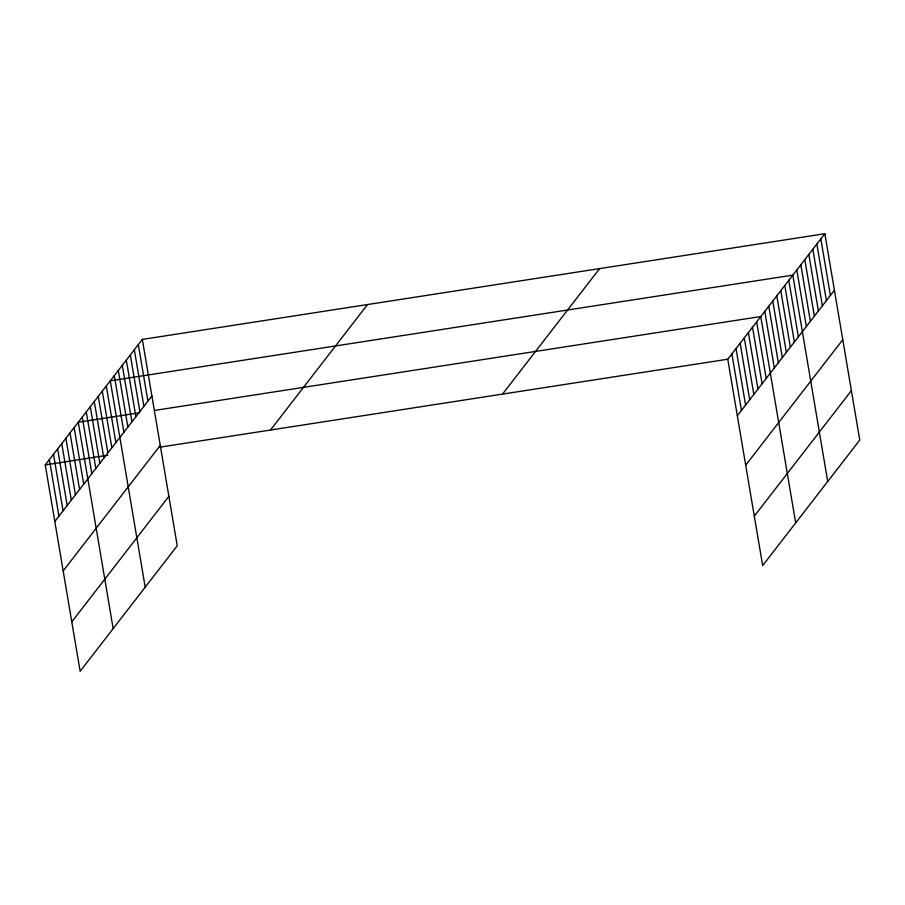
<?xml version="1.0" encoding="UTF-8"?>
<svg xmlns="http://www.w3.org/2000/svg" width="905" height="905" viewBox="0 0 905 905"><rect width="100%" height="100%" fill="white"/><g stroke="black" fill="none" stroke-linecap="round" stroke-linejoin="round"><path stroke-width="1.36" d="M142.334 339.42L177.233 545.783L80.149 671.284L45.25 464.921L142.334 339.42L824.851 233.716L859.75 440.079L762.666 565.58L727.767 359.217L824.851 233.716M54.82 521.472L151.904 395.983M63.18 570.908L160.264 445.418M71.789 621.848L168.873 496.347M270.482 430.033L367.566 304.533M502.535 394.094L599.619 268.593M737.326 415.768L834.41 290.279M745.686 465.204L842.77 339.714M754.306 516.144L851.39 390.643M139.427 412.771L78.26 422.25L113.159 628.613M154.721 410.406L760.766 316.546L795.676 522.909M45.25 464.921L107.808 455.226M159.257 447.262L727.767 359.217M820.846 238.897L830.405 295.449M816.842 244.067L826.401 300.63M812.826 249.248L822.396 305.811M808.821 254.418L818.392 310.981M804.817 259.599L814.387 316.162M800.812 264.78L810.382 321.332M796.807 269.95L806.378 326.513M827.713 481.494L792.803 275.131L110.297 380.835L145.196 587.198M788.798 280.301L798.368 336.864M784.793 285.482L794.364 342.045M780.789 290.663L790.359 347.215M776.784 295.833L786.355 352.396M772.78 301.014L782.35 357.577M768.775 306.195L778.345 362.747M764.77 311.365L774.341 367.928M756.648 321.875L766.207 378.437M752.519 327.214L762.089 383.765M748.39 332.542L757.96 389.105M744.272 337.882L753.831 394.433M740.143 343.21L749.702 399.772M736.014 348.549L745.584 405.101M731.885 353.878L741.455 410.44M138.329 344.59L147.9 401.153M134.325 349.771L143.895 406.334M130.32 354.952L139.89 411.504M126.315 360.122L135.886 416.685M122.311 365.303L131.881 421.866M118.306 370.484L127.877 427.036M114.302 375.654L123.872 432.217M106.292 386.005L115.863 442.568M102.288 391.186L111.858 447.749M98.283 396.367L107.853 452.919M94.278 401.537L103.849 458.1M90.274 406.718L99.844 463.281M86.269 411.888L95.84 468.451M82.264 417.069L91.824 473.632M74.131 427.579L83.701 484.141M70.002 432.918L79.572 489.469M65.884 438.246L75.443 494.809M61.755 443.586L71.325 500.137M57.626 448.914L67.196 505.476M53.497 454.253L63.067 510.805M49.379 459.582L58.938 516.144"/></g></svg>
